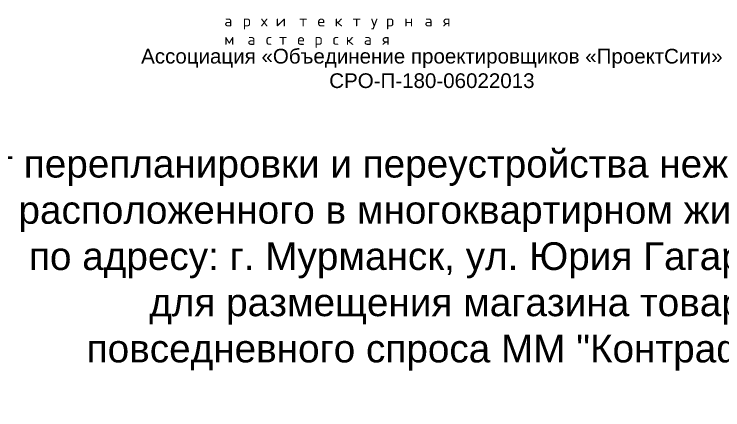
# Model space of a CAD drawing. Header units: metres. Extents: x -472 to 201, y -446 to -235.
# Drawn here: x -159.72 to -131.59, y -264.35 to -248.64 of the extents above; entities that cross this region are included whole.
import ezdxf

# ---------------------------------------------------------------- set-up
doc = ezdxf.new("R2010")
doc.units = ezdxf.units.M
doc.header["$MEASUREMENT"] = 0
doc.layers.add('контур здания на ситуации', color=1, linetype='Continuous', lineweight=30)
doc.layers.add('РАМКА', color=7, linetype='Continuous', lineweight=0)
doc.styles.add('GOST 2.304', font='CS_Gost2304.shx')
doc.styles.get("Standard").update_dxf_attribs({"font": 'txt.shx'})

# ---------------------------------------------------------------- blocks, each defined once
blk = doc.blocks.new('A$C2C6E360E_1_1')
at = {"color": 7, "linetype": 'Continuous', "lineweight": 30, "ltscale": 100, "insert": (-12.869, -5.981), "char_height": 0.22, "width": 7.98507, "attachment_point": 1}
blk.add_mtext('\\T2.270;архитектурная  мастерская', dxfattribs=at)

msp = doc.modelspace()

# ---------------------------------------------------------------- linework, layer by layer
at = {"layer": 'РАМКА', "color": 7, "lineweight": 13}
msp.add_3dface([(-185.42, -293.346), (-103.42, -293.346), (-103.42, -235.346), (-185.42, -235.346)], dxfattribs=at)
at = {"layer": 'РАМКА', "color": 7, "lineweight": 13, "ltscale": 0.5}
msp.add_3dface([(-181.42, -292.346), (-104.42, -292.346), (-104.42, -236.346), (-181.42, -236.346)], dxfattribs=at)

# ---------------------------------------------------------------- block references
at = {"layer": 'контур здания на ситуации', "linetype": 'Continuous', "lineweight": 13, "ltscale": 100, "xscale": 2, "yscale": 2, "zscale": 2}
msp.add_blockref('A$C2C6E360E_1_1', (-125.645, -236.726), dxfattribs=at)

# ---------------------------------------------------------------- texts
at = {"color": 250, "lineweight": 13, "true_color": 0x191919, "insert": (-143.14, -250.801), "char_height": 0.58333, "width": 37.56304, "attachment_point": 5, "style": 'GOST 2.304'}
msp.add_mtext('\\fArial|b0|i0|c204204|p39;Ассоциация «Объединение проектировщиков «ПроектСити»\\PСРО-П-180-06022013', dxfattribs=at)
at = {"color": 7, "linetype": 'Continuous', "lineweight": 13, "insert": (-141.742, -258.412), "char_height": 1.1, "width": 48.6309, "attachment_point": 5, "style": 'GOST 2.304'}
msp.add_mtext('{\\fArial|b0|i0|c204|p39;Проект перепланировки и переустройства нежилого помещения \\Pрасположенного в многоквартирном жилом  доме \\P по адресу: г. Мурманск, ул. Юрия Гагарина, д.49,\\Pдля размещения магазина товаров \\Pповседневного спроса ММ "Контрафагот".}', dxfattribs=at)

doc.saveas('drawing.dxf')
